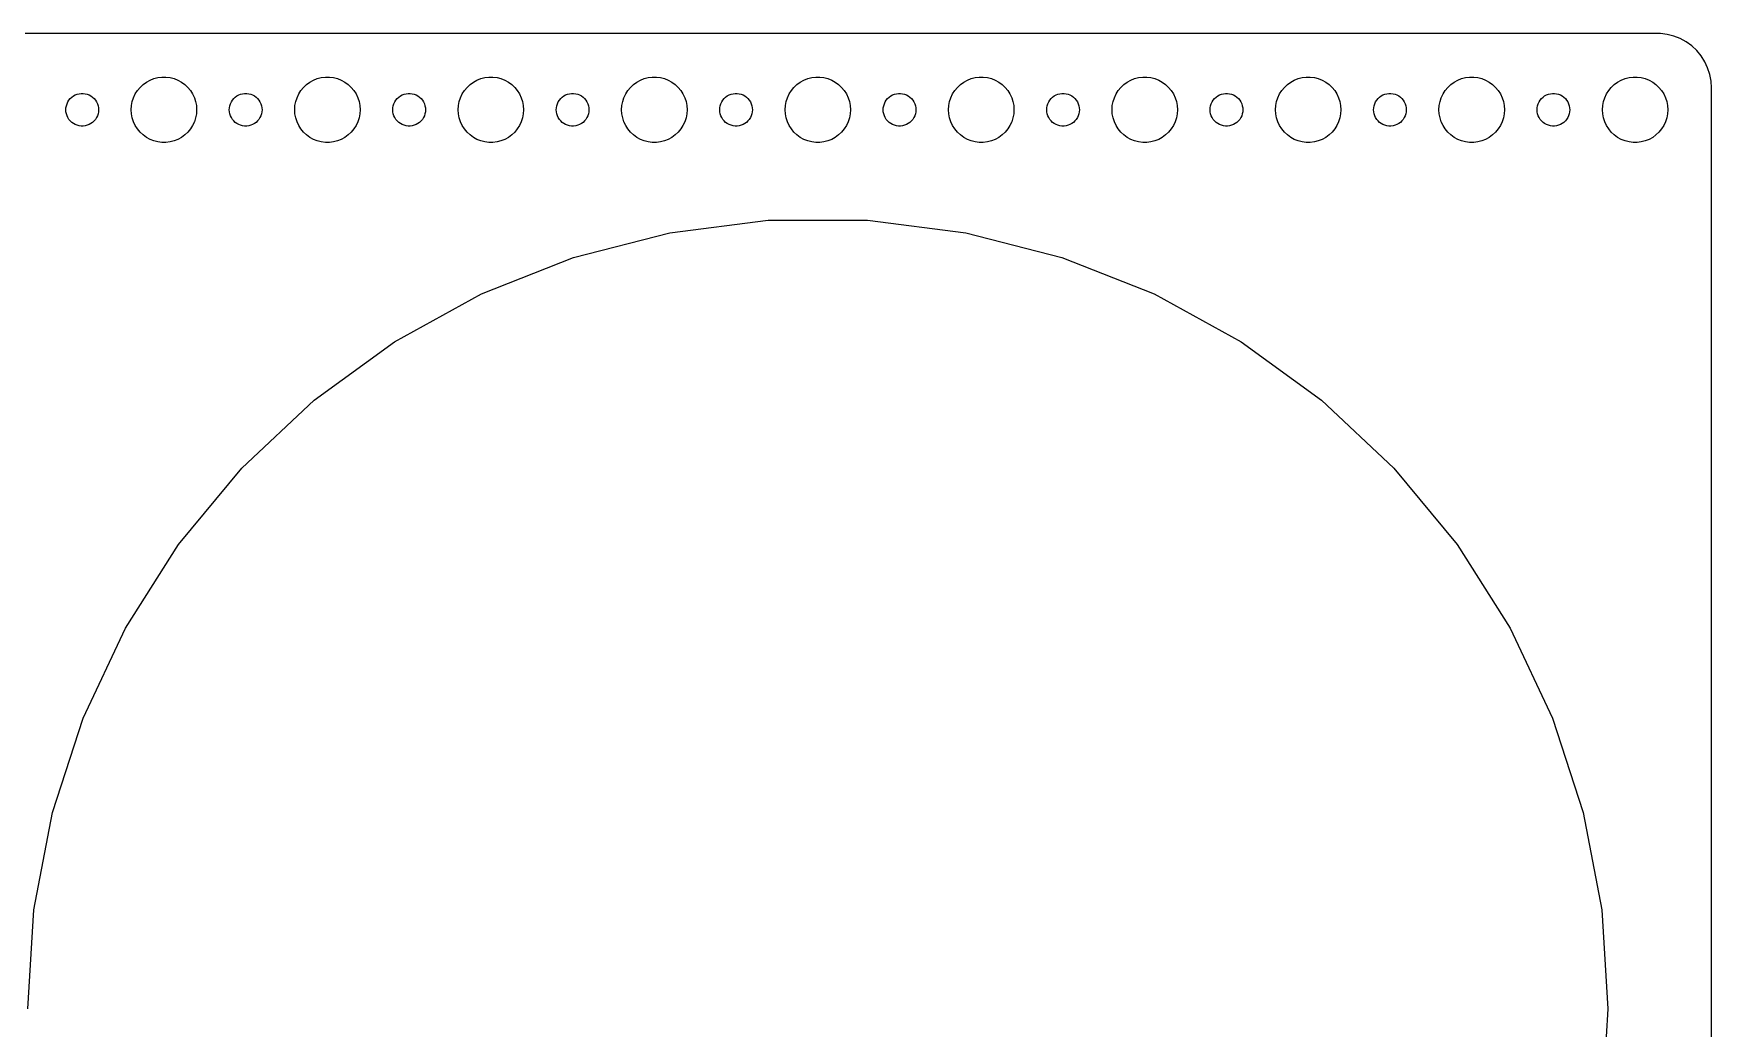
# Model space of a CAD drawing. Header units: metres. Extents: x -307 to 307, y -89 to 89.
# Drawn here: x 153 to 307, y -1.8 to 89.5 of the extents above; entities that cross this region are included whole.
import ezdxf

# ---------------------------------------------------------------- set-up
doc = ezdxf.new("R2010")
doc.units = ezdxf.units.M

msp = doc.modelspace()

# ---------------------------------------------------------------- linework, layer by layer
for p, q in [((302.314, 89.4901), (-302.314, 89.4901)), ((302.937, 89.4114), (302.314, 89.4901)), ((303.545, 89.2553), (302.937, 89.4114)), ((304.129, 89.0241), (303.545, 89.2553)), ((304.679, 88.7216), (304.129, 89.0241)), ((305.187, 88.3526), (304.679, 88.7216)), ((305.645, 87.9227), (305.187, 88.3526)), ((306.045, 87.4389), (305.645, 87.9227)), ((306.382, 86.9088), (306.045, 87.4389)), ((306.649, 86.3406), (306.382, 86.9088)), ((306.843, 85.7434), (306.649, 86.3406)), ((162.813, 84.5536), (163.088, 84.8115)), ((163.088, 84.8115), (163.393, 85.033)), ((163.393, 85.033), (163.723, 85.2145)), ((163.723, 85.2145), (164.073, 85.3532)), ((164.073, 85.3532), (164.438, 85.4469)), ((164.438, 85.4469), (164.812, 85.4941)), ((164.812, 85.4941), (165.188, 85.4941)), ((165.188, 85.4941), (165.562, 85.4469)), ((165.562, 85.4469), (165.927, 85.3532)), ((165.927, 85.3532), (166.277, 85.2145)), ((166.277, 85.2145), (166.607, 85.033)), ((166.607, 85.033), (166.912, 84.8115)), ((166.912, 84.8115), (167.187, 84.5536)), ((177.813, 84.5536), (178.088, 84.8115)), ((178.088, 84.8115), (178.393, 85.033)), ((178.393, 85.033), (178.723, 85.2145)), ((178.723, 85.2145), (179.073, 85.3532)), ((179.073, 85.3532), (179.438, 85.4469)), ((179.438, 85.4469), (179.812, 85.4941)), ((179.812, 85.4941), (180.188, 85.4941)), ((180.188, 85.4941), (180.562, 85.4469)), ((180.562, 85.4469), (180.927, 85.3532)), ((180.927, 85.3532), (181.277, 85.2145)), ((181.277, 85.2145), (181.607, 85.033)), ((181.607, 85.033), (181.912, 84.8115)), ((181.912, 84.8115), (182.187, 84.5536)), ((192.813, 84.5536), (193.088, 84.8115)), ((193.088, 84.8115), (193.393, 85.033)), ((193.393, 85.033), (193.723, 85.2145)), ((193.723, 85.2145), (194.073, 85.3532)), ((194.073, 85.3532), (194.438, 85.4469)), ((194.438, 85.4469), (194.812, 85.4941)), ((194.812, 85.4941), (195.188, 85.4941)), ((195.188, 85.4941), (195.562, 85.4469)), ((195.562, 85.4469), (195.927, 85.3532)), ((195.927, 85.3532), (196.277, 85.2145)), ((196.277, 85.2145), (196.607, 85.033)), ((196.607, 85.033), (196.912, 84.8115)), ((196.912, 84.8115), (197.187, 84.5536)), ((207.813, 84.5536), (208.088, 84.8115)), ((208.088, 84.8115), (208.393, 85.033)), ((208.393, 85.033), (208.723, 85.2145)), ((208.723, 85.2145), (209.073, 85.3532)), ((209.073, 85.3532), (209.438, 85.4469)), ((209.438, 85.4469), (209.812, 85.4941)), ((209.812, 85.4941), (210.188, 85.4941)), ((210.188, 85.4941), (210.562, 85.4469)), ((210.562, 85.4469), (210.927, 85.3532)), ((210.927, 85.3532), (211.277, 85.2145)), ((211.277, 85.2145), (211.607, 85.033)), ((211.607, 85.033), (211.912, 84.8115)), ((211.912, 84.8115), (212.187, 84.5536)), ((222.813, 84.5536), (223.088, 84.8115)), ((223.088, 84.8115), (223.393, 85.033)), ((223.393, 85.033), (223.723, 85.2145)), ((223.723, 85.2145), (224.073, 85.3532)), ((224.073, 85.3532), (224.438, 85.4469)), ((224.438, 85.4469), (224.812, 85.4941)), ((224.812, 85.4941), (225.188, 85.4941)), ((225.188, 85.4941), (225.562, 85.4469)), ((225.562, 85.4469), (225.927, 85.3532)), ((225.927, 85.3532), (226.277, 85.2145)), ((226.277, 85.2145), (226.607, 85.033)), ((226.607, 85.033), (226.912, 84.8115)), ((226.912, 84.8115), (227.187, 84.5536)), ((237.813, 84.5536), (238.088, 84.8115)), ((238.088, 84.8115), (238.393, 85.033)), ((238.393, 85.033), (238.723, 85.2145)), ((238.723, 85.2145), (239.073, 85.3532)), ((239.073, 85.3532), (239.438, 85.4469)), ((239.438, 85.4469), (239.812, 85.4941)), ((239.812, 85.4941), (240.188, 85.4941)), ((240.188, 85.4941), (240.562, 85.4469)), ((240.562, 85.4469), (240.927, 85.3532)), ((240.927, 85.3532), (241.277, 85.2145)), ((241.277, 85.2145), (241.607, 85.033)), ((241.607, 85.033), (241.912, 84.8115)), ((241.912, 84.8115), (242.187, 84.5536)), ((252.813, 84.5536), (253.088, 84.8115)), ((253.088, 84.8115), (253.393, 85.033)), ((253.393, 85.033), (253.723, 85.2145)), ((253.723, 85.2145), (254.073, 85.3532)), ((254.073, 85.3532), (254.438, 85.4469)), ((254.438, 85.4469), (254.812, 85.4941)), ((254.812, 85.4941), (255.188, 85.4941)), ((255.188, 85.4941), (255.562, 85.4469)), ((255.562, 85.4469), (255.927, 85.3532)), ((255.927, 85.3532), (256.277, 85.2145)), ((256.277, 85.2145), (256.607, 85.033)), ((256.607, 85.033), (256.912, 84.8115)), ((256.912, 84.8115), (257.187, 84.5536)), ((267.813, 84.5536), (268.088, 84.8115)), ((268.088, 84.8115), (268.393, 85.033)), ((268.393, 85.033), (268.723, 85.2145)), ((268.723, 85.2145), (269.073, 85.3532)), ((269.073, 85.3532), (269.438, 85.4469)), ((269.438, 85.4469), (269.812, 85.4941)), ((269.812, 85.4941), (270.188, 85.4941)), ((270.188, 85.4941), (270.562, 85.4469)), ((270.562, 85.4469), (270.927, 85.3532)), ((270.927, 85.3532), (271.277, 85.2145)), ((271.277, 85.2145), (271.607, 85.033)), ((271.607, 85.033), (271.912, 84.8115)), ((271.912, 84.8115), (272.187, 84.5536)), ((282.813, 84.5536), (283.088, 84.8115)), ((283.088, 84.8115), (283.393, 85.033)), ((283.393, 85.033), (283.723, 85.2145)), ((283.723, 85.2145), (284.073, 85.3532)), ((284.073, 85.3532), (284.438, 85.4469)), ((284.438, 85.4469), (284.812, 85.4941)), ((284.812, 85.4941), (285.188, 85.4941)), ((285.188, 85.4941), (285.562, 85.4469)), ((285.562, 85.4469), (285.927, 85.3532)), ((285.927, 85.3532), (286.277, 85.2145)), ((286.277, 85.2145), (286.607, 85.033)), ((286.607, 85.033), (286.912, 84.8115)), ((286.912, 84.8115), (287.187, 84.5536)), ((297.813, 84.5536), (298.088, 84.8115)), ((298.088, 84.8115), (298.393, 85.033)), ((298.393, 85.033), (298.723, 85.2145)), ((298.723, 85.2145), (299.073, 85.3532)), ((299.073, 85.3532), (299.438, 85.4469)), ((299.438, 85.4469), (299.812, 85.4941)), ((299.812, 85.4941), (300.188, 85.4941)), ((300.188, 85.4941), (300.562, 85.4469)), ((300.562, 85.4469), (300.927, 85.3532)), ((300.927, 85.3532), (301.277, 85.2145)), ((301.277, 85.2145), (301.607, 85.033)), ((301.607, 85.033), (301.912, 84.8115)), ((301.912, 84.8115), (302.187, 84.5536)), ((306.961, 85.1267), (306.843, 85.7434)), ((307, 84.5), (306.961, 85.1267)), ((156.105, 83.0522), (156.186, 83.2226)), ((156.186, 83.2226), (156.286, 83.3817)), ((156.286, 83.3817), (156.407, 83.5268)), ((156.407, 83.5268), (156.544, 83.6558)), ((156.544, 83.6558), (156.696, 83.7665)), ((156.696, 83.7665), (156.861, 83.8572)), ((156.861, 83.8572), (157.036, 83.9266)), ((157.036, 83.9266), (157.219, 83.9734)), ((157.219, 83.9734), (157.406, 83.997)), ((157.406, 83.997), (157.594, 83.997)), ((157.594, 83.997), (157.781, 83.9734)), ((157.781, 83.9734), (157.964, 83.9266)), ((157.964, 83.9266), (158.139, 83.8572)), ((158.139, 83.8572), (158.304, 83.7665)), ((158.304, 83.7665), (158.456, 83.6558)), ((158.456, 83.6558), (158.593, 83.5268)), ((158.593, 83.5268), (158.714, 83.3817)), ((158.714, 83.3817), (158.814, 83.2226)), ((158.814, 83.2226), (158.895, 83.0522)), ((162.024, 82.876), (162.094, 83.2461)), ((162.094, 83.2461), (162.211, 83.6044)), ((162.211, 83.6044), (162.371, 83.9453)), ((162.371, 83.9453), (162.573, 84.2634)), ((162.573, 84.2634), (162.813, 84.5536)), ((167.187, 84.5536), (167.427, 84.2634)), ((167.427, 84.2634), (167.629, 83.9453)), ((167.629, 83.9453), (167.789, 83.6044)), ((167.789, 83.6044), (167.906, 83.2461)), ((167.906, 83.2461), (167.976, 82.876)), ((171.105, 83.0522), (171.186, 83.2226)), ((171.186, 83.2226), (171.286, 83.3817)), ((171.286, 83.3817), (171.407, 83.5268)), ((171.407, 83.5268), (171.544, 83.6558)), ((171.544, 83.6558), (171.696, 83.7665)), ((171.696, 83.7665), (171.861, 83.8572)), ((171.861, 83.8572), (172.036, 83.9266)), ((172.036, 83.9266), (172.219, 83.9734)), ((172.219, 83.9734), (172.406, 83.997)), ((172.406, 83.997), (172.594, 83.997)), ((172.594, 83.997), (172.781, 83.9734)), ((172.781, 83.9734), (172.964, 83.9266)), ((172.964, 83.9266), (173.139, 83.8572)), ((173.139, 83.8572), (173.304, 83.7665)), ((173.304, 83.7665), (173.456, 83.6558)), ((173.456, 83.6558), (173.593, 83.5268)), ((173.593, 83.5268), (173.714, 83.3817)), ((173.714, 83.3817), (173.814, 83.2226)), ((173.814, 83.2226), (173.895, 83.0522)), ((177.024, 82.876), (177.094, 83.2461)), ((177.094, 83.2461), (177.211, 83.6044)), ((177.211, 83.6044), (177.371, 83.9453)), ((177.371, 83.9453), (177.573, 84.2634)), ((177.573, 84.2634), (177.813, 84.5536)), ((182.187, 84.5536), (182.427, 84.2634)), ((182.427, 84.2634), (182.629, 83.9453)), ((182.629, 83.9453), (182.789, 83.6044)), ((182.789, 83.6044), (182.906, 83.2461)), ((182.906, 83.2461), (182.976, 82.876)), ((186.105, 83.0522), (186.186, 83.2226)), ((186.186, 83.2226), (186.286, 83.3817)), ((186.286, 83.3817), (186.407, 83.5268)), ((186.407, 83.5268), (186.544, 83.6558)), ((186.544, 83.6558), (186.696, 83.7665)), ((186.696, 83.7665), (186.861, 83.8572)), ((186.861, 83.8572), (187.036, 83.9266)), ((187.036, 83.9266), (187.219, 83.9734)), ((187.219, 83.9734), (187.406, 83.997)), ((187.406, 83.997), (187.594, 83.997)), ((187.594, 83.997), (187.781, 83.9734)), ((187.781, 83.9734), (187.964, 83.9266)), ((187.964, 83.9266), (188.139, 83.8572)), ((188.139, 83.8572), (188.304, 83.7665)), ((188.304, 83.7665), (188.456, 83.6558)), ((188.456, 83.6558), (188.593, 83.5268)), ((188.593, 83.5268), (188.714, 83.3817)), ((188.714, 83.3817), (188.814, 83.2226)), ((188.814, 83.2226), (188.895, 83.0522)), ((192.024, 82.876), (192.094, 83.2461)), ((192.094, 83.2461), (192.211, 83.6044)), ((192.211, 83.6044), (192.371, 83.9453)), ((192.371, 83.9453), (192.573, 84.2634)), ((192.573, 84.2634), (192.813, 84.5536)), ((197.187, 84.5536), (197.427, 84.2634)), ((197.427, 84.2634), (197.629, 83.9453)), ((197.629, 83.9453), (197.789, 83.6044)), ((197.789, 83.6044), (197.906, 83.2461)), ((197.906, 83.2461), (197.976, 82.876)), ((201.105, 83.0522), (201.186, 83.2226)), ((201.186, 83.2226), (201.286, 83.3817)), ((201.286, 83.3817), (201.407, 83.5268)), ((201.407, 83.5268), (201.544, 83.6558)), ((201.544, 83.6558), (201.696, 83.7665)), ((201.696, 83.7665), (201.861, 83.8572)), ((201.861, 83.8572), (202.036, 83.9266)), ((202.036, 83.9266), (202.219, 83.9734)), ((202.219, 83.9734), (202.406, 83.997)), ((202.406, 83.997), (202.594, 83.997)), ((202.594, 83.997), (202.781, 83.9734)), ((202.781, 83.9734), (202.964, 83.9266)), ((202.964, 83.9266), (203.139, 83.8572)), ((203.139, 83.8572), (203.304, 83.7665)), ((203.304, 83.7665), (203.456, 83.6558)), ((203.456, 83.6558), (203.593, 83.5268)), ((203.593, 83.5268), (203.714, 83.3817)), ((203.714, 83.3817), (203.814, 83.2226)), ((203.814, 83.2226), (203.895, 83.0522)), ((207.024, 82.876), (207.094, 83.2461)), ((207.094, 83.2461), (207.211, 83.6044)), ((207.211, 83.6044), (207.371, 83.9453)), ((207.371, 83.9453), (207.573, 84.2634)), ((207.573, 84.2634), (207.813, 84.5536)), ((212.187, 84.5536), (212.427, 84.2634)), ((212.427, 84.2634), (212.629, 83.9453)), ((212.629, 83.9453), (212.789, 83.6044)), ((212.789, 83.6044), (212.906, 83.2461)), ((212.906, 83.2461), (212.976, 82.876)), ((216.105, 83.0522), (216.186, 83.2226)), ((216.186, 83.2226), (216.286, 83.3817)), ((216.286, 83.3817), (216.407, 83.5268)), ((216.407, 83.5268), (216.544, 83.6558)), ((216.544, 83.6558), (216.696, 83.7665)), ((216.696, 83.7665), (216.861, 83.8572)), ((216.861, 83.8572), (217.036, 83.9266)), ((217.036, 83.9266), (217.219, 83.9734)), ((217.219, 83.9734), (217.406, 83.997)), ((217.406, 83.997), (217.594, 83.997)), ((217.594, 83.997), (217.781, 83.9734)), ((217.781, 83.9734), (217.964, 83.9266)), ((217.964, 83.9266), (218.139, 83.8572)), ((218.139, 83.8572), (218.304, 83.7665)), ((218.304, 83.7665), (218.456, 83.6558)), ((218.456, 83.6558), (218.593, 83.5268)), ((218.593, 83.5268), (218.714, 83.3817)), ((218.714, 83.3817), (218.814, 83.2226)), ((218.814, 83.2226), (218.895, 83.0522)), ((222.024, 82.876), (222.094, 83.2461)), ((222.094, 83.2461), (222.211, 83.6044)), ((222.211, 83.6044), (222.371, 83.9453)), ((222.371, 83.9453), (222.573, 84.2634)), ((222.573, 84.2634), (222.813, 84.5536)), ((227.187, 84.5536), (227.427, 84.2634)), ((227.427, 84.2634), (227.629, 83.9453)), ((227.629, 83.9453), (227.789, 83.6044)), ((227.789, 83.6044), (227.906, 83.2461)), ((227.906, 83.2461), (227.976, 82.876)), ((231.105, 83.0522), (231.186, 83.2226)), ((231.186, 83.2226), (231.286, 83.3817)), ((231.286, 83.3817), (231.407, 83.5268)), ((231.407, 83.5268), (231.544, 83.6558)), ((231.544, 83.6558), (231.696, 83.7665)), ((231.696, 83.7665), (231.861, 83.8572)), ((231.861, 83.8572), (232.036, 83.9266)), ((232.036, 83.9266), (232.219, 83.9734)), ((232.219, 83.9734), (232.406, 83.997)), ((232.406, 83.997), (232.594, 83.997)), ((232.594, 83.997), (232.781, 83.9734)), ((232.781, 83.9734), (232.964, 83.9266)), ((232.964, 83.9266), (233.139, 83.8572)), ((233.139, 83.8572), (233.304, 83.7665)), ((233.304, 83.7665), (233.456, 83.6558)), ((233.456, 83.6558), (233.593, 83.5268)), ((233.593, 83.5268), (233.714, 83.3817)), ((233.714, 83.3817), (233.814, 83.2226)), ((233.814, 83.2226), (233.895, 83.0522)), ((237.024, 82.876), (237.094, 83.2461)), ((237.094, 83.2461), (237.211, 83.6044)), ((237.211, 83.6044), (237.371, 83.9453)), ((237.371, 83.9453), (237.573, 84.2634)), ((237.573, 84.2634), (237.813, 84.5536)), ((242.187, 84.5536), (242.427, 84.2634)), ((242.427, 84.2634), (242.629, 83.9453)), ((242.629, 83.9453), (242.789, 83.6044)), ((242.789, 83.6044), (242.906, 83.2461)), ((242.906, 83.2461), (242.976, 82.876)), ((246.105, 83.0522), (246.186, 83.2226)), ((246.186, 83.2226), (246.286, 83.3817)), ((246.286, 83.3817), (246.407, 83.5268)), ((246.407, 83.5268), (246.544, 83.6558)), ((246.544, 83.6558), (246.696, 83.7665)), ((246.696, 83.7665), (246.861, 83.8572)), ((246.861, 83.8572), (247.036, 83.9266)), ((247.036, 83.9266), (247.219, 83.9734)), ((247.219, 83.9734), (247.406, 83.997)), ((247.406, 83.997), (247.594, 83.997)), ((247.594, 83.997), (247.781, 83.9734)), ((247.781, 83.9734), (247.964, 83.9266)), ((247.964, 83.9266), (248.139, 83.8572)), ((248.139, 83.8572), (248.304, 83.7665)), ((248.304, 83.7665), (248.456, 83.6558)), ((248.456, 83.6558), (248.593, 83.5268)), ((248.593, 83.5268), (248.714, 83.3817)), ((248.714, 83.3817), (248.814, 83.2226)), ((248.814, 83.2226), (248.895, 83.0522)), ((252.024, 82.876), (252.094, 83.2461)), ((252.094, 83.2461), (252.211, 83.6044)), ((252.211, 83.6044), (252.371, 83.9453)), ((252.371, 83.9453), (252.573, 84.2634)), ((252.573, 84.2634), (252.813, 84.5536)), ((257.187, 84.5536), (257.427, 84.2634)), ((257.427, 84.2634), (257.629, 83.9453)), ((257.629, 83.9453), (257.789, 83.6044)), ((257.789, 83.6044), (257.906, 83.2461)), ((257.906, 83.2461), (257.976, 82.876)), ((261.105, 83.0522), (261.186, 83.2226)), ((261.186, 83.2226), (261.286, 83.3817)), ((261.286, 83.3817), (261.407, 83.5268)), ((261.407, 83.5268), (261.544, 83.6558)), ((261.544, 83.6558), (261.696, 83.7665)), ((261.696, 83.7665), (261.861, 83.8572)), ((261.861, 83.8572), (262.036, 83.9266)), ((262.036, 83.9266), (262.219, 83.9734)), ((262.219, 83.9734), (262.406, 83.997)), ((262.406, 83.997), (262.594, 83.997)), ((262.594, 83.997), (262.781, 83.9734)), ((262.781, 83.9734), (262.964, 83.9266)), ((262.964, 83.9266), (263.139, 83.8572)), ((263.139, 83.8572), (263.304, 83.7665)), ((263.304, 83.7665), (263.456, 83.6558)), ((263.456, 83.6558), (263.593, 83.5268)), ((263.593, 83.5268), (263.714, 83.3817)), ((263.714, 83.3817), (263.814, 83.2226)), ((263.814, 83.2226), (263.895, 83.0522)), ((267.024, 82.876), (267.094, 83.2461)), ((267.094, 83.2461), (267.211, 83.6044)), ((267.211, 83.6044), (267.371, 83.9453)), ((267.371, 83.9453), (267.573, 84.2634)), ((267.573, 84.2634), (267.813, 84.5536)), ((272.187, 84.5536), (272.427, 84.2634)), ((272.427, 84.2634), (272.629, 83.9453)), ((272.629, 83.9453), (272.789, 83.6044)), ((272.789, 83.6044), (272.906, 83.2461)), ((272.906, 83.2461), (272.976, 82.876)), ((276.105, 83.0522), (276.186, 83.2226)), ((276.186, 83.2226), (276.286, 83.3817)), ((276.286, 83.3817), (276.407, 83.5268)), ((276.407, 83.5268), (276.544, 83.6558)), ((276.544, 83.6558), (276.696, 83.7665)), ((276.696, 83.7665), (276.861, 83.8572)), ((276.861, 83.8572), (277.036, 83.9266)), ((277.036, 83.9266), (277.219, 83.9734)), ((277.219, 83.9734), (277.406, 83.997)), ((277.406, 83.997), (277.594, 83.997)), ((277.594, 83.997), (277.781, 83.9734)), ((277.781, 83.9734), (277.964, 83.9266)), ((277.964, 83.9266), (278.139, 83.8572)), ((278.139, 83.8572), (278.304, 83.7665)), ((278.304, 83.7665), (278.456, 83.6558)), ((278.456, 83.6558), (278.593, 83.5268)), ((278.593, 83.5268), (278.714, 83.3817)), ((278.714, 83.3817), (278.814, 83.2226)), ((278.814, 83.2226), (278.895, 83.0522)), ((282.024, 82.876), (282.094, 83.2461)), ((282.094, 83.2461), (282.211, 83.6044)), ((282.211, 83.6044), (282.371, 83.9453)), ((282.371, 83.9453), (282.573, 84.2634)), ((282.573, 84.2634), (282.813, 84.5536)), ((287.187, 84.5536), (287.427, 84.2634)), ((287.427, 84.2634), (287.629, 83.9453)), ((287.629, 83.9453), (287.789, 83.6044)), ((287.789, 83.6044), (287.906, 83.2461)), ((287.906, 83.2461), (287.976, 82.876)), ((291.105, 83.0522), (291.186, 83.2226)), ((291.186, 83.2226), (291.286, 83.3817)), ((291.286, 83.3817), (291.407, 83.5268)), ((291.407, 83.5268), (291.544, 83.6558)), ((291.544, 83.6558), (291.696, 83.7665)), ((291.696, 83.7665), (291.861, 83.8572)), ((291.861, 83.8572), (292.036, 83.9266)), ((292.036, 83.9266), (292.219, 83.9734)), ((292.219, 83.9734), (292.406, 83.997)), ((292.406, 83.997), (292.594, 83.997)), ((292.594, 83.997), (292.781, 83.9734)), ((292.781, 83.9734), (292.964, 83.9266)), ((292.964, 83.9266), (293.139, 83.8572)), ((293.139, 83.8572), (293.304, 83.7665)), ((293.304, 83.7665), (293.456, 83.6558)), ((293.456, 83.6558), (293.593, 83.5268)), ((293.593, 83.5268), (293.714, 83.3817)), ((293.714, 83.3817), (293.814, 83.2226)), ((293.814, 83.2226), (293.895, 83.0522)), ((297.024, 82.876), (297.094, 83.2461)), ((297.094, 83.2461), (297.211, 83.6044)), ((297.211, 83.6044), (297.371, 83.9453)), ((297.371, 83.9453), (297.573, 84.2634)), ((297.573, 84.2634), (297.813, 84.5536)), ((302.187, 84.5536), (302.427, 84.2634)), ((302.427, 84.2634), (302.629, 83.9453)), ((302.629, 83.9453), (302.789, 83.6044)), ((302.789, 83.6044), (302.906, 83.2461)), ((302.906, 83.2461), (302.976, 82.876)), ((307, -84.5), (307, 84.5)), ((156, 82.5), (156.012, 82.688)), ((156.012, 82.312), (156, 82.5)), ((156.012, 82.688), (156.047, 82.873)), ((156.047, 82.127), (156.012, 82.312)), ((156.047, 82.873), (156.105, 83.0522)), ((156.105, 81.9478), (156.047, 82.127)), ((156.186, 81.7774), (156.105, 81.9478)), ((156.286, 81.6183), (156.186, 81.7774)), ((156.407, 81.4732), (156.286, 81.6183)), ((158.714, 81.6183), (158.593, 81.4732)), ((158.814, 81.7774), (158.714, 81.6183)), ((158.895, 81.9478), (158.814, 81.7774)), ((158.895, 83.0522), (158.953, 82.873)), ((158.953, 82.127), (158.895, 81.9478)), ((158.953, 82.873), (158.988, 82.688)), ((158.988, 82.312), (158.953, 82.127)), ((158.988, 82.688), (159, 82.5)), ((159, 82.5), (158.988, 82.312)), ((162, 82.5), (162.024, 82.876)), ((162.024, 82.124), (162, 82.5)), ((162.094, 81.7539), (162.024, 82.124)), ((162.211, 81.3956), (162.094, 81.7539)), ((167.906, 81.7539), (167.789, 81.3956)), ((167.976, 82.124), (167.906, 81.7539)), ((167.976, 82.876), (168, 82.5)), ((168, 82.5), (167.976, 82.124)), ((171, 82.5), (171.012, 82.688)), ((171.012, 82.312), (171, 82.5)), ((171.012, 82.688), (171.047, 82.873)), ((171.047, 82.127), (171.012, 82.312)), ((171.047, 82.873), (171.105, 83.0522)), ((171.105, 81.9478), (171.047, 82.127)), ((171.186, 81.7774), (171.105, 81.9478)), ((171.286, 81.6183), (171.186, 81.7774)), ((171.407, 81.4732), (171.286, 81.6183)), ((173.714, 81.6183), (173.593, 81.4732)), ((173.814, 81.7774), (173.714, 81.6183)), ((173.895, 81.9478), (173.814, 81.7774)), ((173.895, 83.0522), (173.953, 82.873)), ((173.953, 82.127), (173.895, 81.9478)), ((173.953, 82.873), (173.988, 82.688)), ((173.988, 82.312), (173.953, 82.127)), ((173.988, 82.688), (174, 82.5)), ((174, 82.5), (173.988, 82.312)), ((177, 82.5), (177.024, 82.876)), ((177.024, 82.124), (177, 82.5)), ((177.094, 81.7539), (177.024, 82.124)), ((177.211, 81.3956), (177.094, 81.7539)), ((182.906, 81.7539), (182.789, 81.3956)), ((182.976, 82.124), (182.906, 81.7539)), ((182.976, 82.876), (183, 82.5)), ((183, 82.5), (182.976, 82.124)), ((186, 82.5), (186.012, 82.688)), ((186.012, 82.312), (186, 82.5)), ((186.012, 82.688), (186.047, 82.873)), ((186.047, 82.127), (186.012, 82.312)), ((186.047, 82.873), (186.105, 83.0522)), ((186.105, 81.9478), (186.047, 82.127)), ((186.186, 81.7774), (186.105, 81.9478)), ((186.286, 81.6183), (186.186, 81.7774)), ((186.407, 81.4732), (186.286, 81.6183)), ((188.714, 81.6183), (188.593, 81.4732)), ((188.814, 81.7774), (188.714, 81.6183)), ((188.895, 81.9478), (188.814, 81.7774)), ((188.895, 83.0522), (188.953, 82.873)), ((188.953, 82.127), (188.895, 81.9478)), ((188.953, 82.873), (188.988, 82.688)), ((188.988, 82.312), (188.953, 82.127)), ((188.988, 82.688), (189, 82.5)), ((189, 82.5), (188.988, 82.312)), ((192, 82.5), (192.024, 82.876)), ((192.024, 82.124), (192, 82.5)), ((192.094, 81.7539), (192.024, 82.124)), ((192.211, 81.3956), (192.094, 81.7539)), ((197.906, 81.7539), (197.789, 81.3956)), ((197.976, 82.124), (197.906, 81.7539)), ((197.976, 82.876), (198, 82.5)), ((198, 82.5), (197.976, 82.124)), ((201, 82.5), (201.012, 82.688)), ((201.012, 82.312), (201, 82.5)), ((201.012, 82.688), (201.047, 82.873)), ((201.047, 82.127), (201.012, 82.312)), ((201.047, 82.873), (201.105, 83.0522)), ((201.105, 81.9478), (201.047, 82.127)), ((201.186, 81.7774), (201.105, 81.9478)), ((201.286, 81.6183), (201.186, 81.7774)), ((201.407, 81.4732), (201.286, 81.6183)), ((203.714, 81.6183), (203.593, 81.4732)), ((203.814, 81.7774), (203.714, 81.6183)), ((203.895, 81.9478), (203.814, 81.7774)), ((203.895, 83.0522), (203.953, 82.873)), ((203.953, 82.127), (203.895, 81.9478)), ((203.953, 82.873), (203.988, 82.688)), ((203.988, 82.312), (203.953, 82.127)), ((203.988, 82.688), (204, 82.5)), ((204, 82.5), (203.988, 82.312)), ((207, 82.5), (207.024, 82.876)), ((207.024, 82.124), (207, 82.5)), ((207.094, 81.7539), (207.024, 82.124)), ((207.211, 81.3956), (207.094, 81.7539)), ((212.906, 81.7539), (212.789, 81.3956)), ((212.976, 82.124), (212.906, 81.7539)), ((212.976, 82.876), (213, 82.5)), ((213, 82.5), (212.976, 82.124)), ((216, 82.5), (216.012, 82.688)), ((216.012, 82.312), (216, 82.5)), ((216.012, 82.688), (216.047, 82.873)), ((216.047, 82.127), (216.012, 82.312)), ((216.047, 82.873), (216.105, 83.0522)), ((216.105, 81.9478), (216.047, 82.127)), ((216.186, 81.7774), (216.105, 81.9478)), ((216.286, 81.6183), (216.186, 81.7774)), ((216.407, 81.4732), (216.286, 81.6183)), ((218.714, 81.6183), (218.593, 81.4732)), ((218.814, 81.7774), (218.714, 81.6183)), ((218.895, 81.9478), (218.814, 81.7774)), ((218.895, 83.0522), (218.953, 82.873)), ((218.953, 82.127), (218.895, 81.9478)), ((218.953, 82.873), (218.988, 82.688)), ((218.988, 82.312), (218.953, 82.127)), ((218.988, 82.688), (219, 82.5)), ((219, 82.5), (218.988, 82.312)), ((222, 82.5), (222.024, 82.876)), ((222.024, 82.124), (222, 82.5)), ((222.094, 81.7539), (222.024, 82.124)), ((222.211, 81.3956), (222.094, 81.7539)), ((227.906, 81.7539), (227.789, 81.3956)), ((227.976, 82.124), (227.906, 81.7539)), ((227.976, 82.876), (228, 82.5)), ((228, 82.5), (227.976, 82.124)), ((231, 82.5), (231.012, 82.688)), ((231.012, 82.312), (231, 82.5)), ((231.012, 82.688), (231.047, 82.873)), ((231.047, 82.127), (231.012, 82.312)), ((231.047, 82.873), (231.105, 83.0522)), ((231.105, 81.9478), (231.047, 82.127)), ((231.186, 81.7774), (231.105, 81.9478)), ((231.286, 81.6183), (231.186, 81.7774)), ((231.407, 81.4732), (231.286, 81.6183)), ((233.714, 81.6183), (233.593, 81.4732)), ((233.814, 81.7774), (233.714, 81.6183)), ((233.895, 81.9478), (233.814, 81.7774)), ((233.895, 83.0522), (233.953, 82.873)), ((233.953, 82.127), (233.895, 81.9478)), ((233.953, 82.873), (233.988, 82.688)), ((233.988, 82.312), (233.953, 82.127)), ((233.988, 82.688), (234, 82.5)), ((234, 82.5), (233.988, 82.312)), ((237, 82.5), (237.024, 82.876)), ((237.024, 82.124), (237, 82.5)), ((237.094, 81.7539), (237.024, 82.124)), ((237.211, 81.3956), (237.094, 81.7539)), ((242.906, 81.7539), (242.789, 81.3956)), ((242.976, 82.124), (242.906, 81.7539)), ((242.976, 82.876), (243, 82.5)), ((243, 82.5), (242.976, 82.124)), ((246, 82.5), (246.012, 82.688)), ((246.012, 82.312), (246, 82.5)), ((246.012, 82.688), (246.047, 82.873)), ((246.047, 82.127), (246.012, 82.312)), ((246.047, 82.873), (246.105, 83.0522)), ((246.105, 81.9478), (246.047, 82.127)), ((246.186, 81.7774), (246.105, 81.9478)), ((246.286, 81.6183), (246.186, 81.7774)), ((246.407, 81.4732), (246.286, 81.6183)), ((248.714, 81.6183), (248.593, 81.4732)), ((248.814, 81.7774), (248.714, 81.6183)), ((248.895, 81.9478), (248.814, 81.7774)), ((248.895, 83.0522), (248.953, 82.873)), ((248.953, 82.127), (248.895, 81.9478)), ((248.953, 82.873), (248.988, 82.688)), ((248.988, 82.312), (248.953, 82.127)), ((248.988, 82.688), (249, 82.5)), ((249, 82.5), (248.988, 82.312)), ((252, 82.5), (252.024, 82.876)), ((252.024, 82.124), (252, 82.5)), ((252.094, 81.7539), (252.024, 82.124)), ((252.211, 81.3956), (252.094, 81.7539)), ((257.906, 81.7539), (257.789, 81.3956)), ((257.976, 82.124), (257.906, 81.7539)), ((257.976, 82.876), (258, 82.5)), ((258, 82.5), (257.976, 82.124)), ((261, 82.5), (261.012, 82.688)), ((261.012, 82.312), (261, 82.5)), ((261.012, 82.688), (261.047, 82.873)), ((261.047, 82.127), (261.012, 82.312)), ((261.047, 82.873), (261.105, 83.0522)), ((261.105, 81.9478), (261.047, 82.127)), ((261.186, 81.7774), (261.105, 81.9478)), ((261.286, 81.6183), (261.186, 81.7774)), ((261.407, 81.4732), (261.286, 81.6183)), ((263.714, 81.6183), (263.593, 81.4732)), ((263.814, 81.7774), (263.714, 81.6183)), ((263.895, 81.9478), (263.814, 81.7774)), ((263.895, 83.0522), (263.953, 82.873)), ((263.953, 82.127), (263.895, 81.9478)), ((263.953, 82.873), (263.988, 82.688)), ((263.988, 82.312), (263.953, 82.127)), ((263.988, 82.688), (264, 82.5)), ((264, 82.5), (263.988, 82.312)), ((267, 82.5), (267.024, 82.876)), ((267.024, 82.124), (267, 82.5)), ((267.094, 81.7539), (267.024, 82.124)), ((267.211, 81.3956), (267.094, 81.7539)), ((272.906, 81.7539), (272.789, 81.3956)), ((272.976, 82.124), (272.906, 81.7539)), ((272.976, 82.876), (273, 82.5)), ((273, 82.5), (272.976, 82.124)), ((276, 82.5), (276.012, 82.688)), ((276.012, 82.312), (276, 82.5)), ((276.012, 82.688), (276.047, 82.873)), ((276.047, 82.127), (276.012, 82.312)), ((276.047, 82.873), (276.105, 83.0522)), ((276.105, 81.9478), (276.047, 82.127)), ((276.186, 81.7774), (276.105, 81.9478)), ((276.286, 81.6183), (276.186, 81.7774)), ((276.407, 81.4732), (276.286, 81.6183)), ((278.714, 81.6183), (278.593, 81.4732)), ((278.814, 81.7774), (278.714, 81.6183)), ((278.895, 81.9478), (278.814, 81.7774)), ((278.895, 83.0522), (278.953, 82.873)), ((278.953, 82.127), (278.895, 81.9478)), ((278.953, 82.873), (278.988, 82.688)), ((278.988, 82.312), (278.953, 82.127)), ((278.988, 82.688), (279, 82.5)), ((279, 82.5), (278.988, 82.312)), ((282, 82.5), (282.024, 82.876)), ((282.024, 82.124), (282, 82.5)), ((282.094, 81.7539), (282.024, 82.124)), ((282.211, 81.3956), (282.094, 81.7539)), ((287.906, 81.7539), (287.789, 81.3956)), ((287.976, 82.124), (287.906, 81.7539)), ((287.976, 82.876), (288, 82.5)), ((288, 82.5), (287.976, 82.124)), ((291, 82.5), (291.012, 82.688)), ((291.012, 82.312), (291, 82.5)), ((291.012, 82.688), (291.047, 82.873)), ((291.047, 82.127), (291.012, 82.312)), ((291.047, 82.873), (291.105, 83.0522)), ((291.105, 81.9478), (291.047, 82.127)), ((291.186, 81.7774), (291.105, 81.9478)), ((291.286, 81.6183), (291.186, 81.7774)), ((291.407, 81.4732), (291.286, 81.6183)), ((293.714, 81.6183), (293.593, 81.4732)), ((293.814, 81.7774), (293.714, 81.6183)), ((293.895, 81.9478), (293.814, 81.7774)), ((293.895, 83.0522), (293.953, 82.873)), ((293.953, 82.127), (293.895, 81.9478)), ((293.953, 82.873), (293.988, 82.688)), ((293.988, 82.312), (293.953, 82.127)), ((293.988, 82.688), (294, 82.5)), ((294, 82.5), (293.988, 82.312)), ((297, 82.5), (297.024, 82.876)), ((297.024, 82.124), (297, 82.5)), ((297.094, 81.7539), (297.024, 82.124)), ((297.211, 81.3956), (297.094, 81.7539)), ((302.906, 81.7539), (302.789, 81.3956)), ((302.976, 82.124), (302.906, 81.7539)), ((302.976, 82.876), (303, 82.5)), ((303, 82.5), (302.976, 82.124)), ((156.544, 81.3442), (156.407, 81.4732)), ((156.696, 81.2335), (156.544, 81.3442)), ((156.861, 81.1428), (156.696, 81.2335)), ((157.036, 81.0734), (156.861, 81.1428)), ((157.219, 81.0266), (157.036, 81.0734)), ((157.406, 81.003), (157.219, 81.0266)), ((157.594, 81.003), (157.406, 81.003)), ((157.781, 81.0266), (157.594, 81.003)), ((157.964, 81.0734), (157.781, 81.0266)), ((158.139, 81.1428), (157.964, 81.0734)), ((158.304, 81.2335), (158.139, 81.1428)), ((158.456, 81.3442), (158.304, 81.2335)), ((158.593, 81.4732), (158.456, 81.3442)), ((162.371, 81.0547), (162.211, 81.3956)), ((162.573, 80.7366), (162.371, 81.0547)), ((162.813, 80.4464), (162.573, 80.7366)), ((163.088, 80.1885), (162.813, 80.4464)), ((163.393, 79.967), (163.088, 80.1885)), ((166.912, 80.1885), (166.607, 79.967)), ((167.187, 80.4464), (166.912, 80.1885)), ((167.427, 80.7366), (167.187, 80.4464)), ((167.629, 81.0547), (167.427, 80.7366)), ((167.789, 81.3956), (167.629, 81.0547)), ((171.544, 81.3442), (171.407, 81.4732)), ((171.696, 81.2335), (171.544, 81.3442)), ((171.861, 81.1428), (171.696, 81.2335)), ((172.036, 81.0734), (171.861, 81.1428)), ((172.219, 81.0266), (172.036, 81.0734)), ((172.406, 81.003), (172.219, 81.0266)), ((172.594, 81.003), (172.406, 81.003)), ((172.781, 81.0266), (172.594, 81.003)), ((172.964, 81.0734), (172.781, 81.0266)), ((173.139, 81.1428), (172.964, 81.0734)), ((173.304, 81.2335), (173.139, 81.1428)), ((173.456, 81.3442), (173.304, 81.2335)), ((173.593, 81.4732), (173.456, 81.3442)), ((177.371, 81.0547), (177.211, 81.3956)), ((177.573, 80.7366), (177.371, 81.0547)), ((177.813, 80.4464), (177.573, 80.7366)), ((178.088, 80.1885), (177.813, 80.4464)), ((178.393, 79.967), (178.088, 80.1885)), ((181.912, 80.1885), (181.607, 79.967)), ((182.187, 80.4464), (181.912, 80.1885)), ((182.427, 80.7366), (182.187, 80.4464)), ((182.629, 81.0547), (182.427, 80.7366)), ((182.789, 81.3956), (182.629, 81.0547)), ((186.544, 81.3442), (186.407, 81.4732)), ((186.696, 81.2335), (186.544, 81.3442)), ((186.861, 81.1428), (186.696, 81.2335)), ((187.036, 81.0734), (186.861, 81.1428)), ((187.219, 81.0266), (187.036, 81.0734)), ((187.406, 81.003), (187.219, 81.0266)), ((187.594, 81.003), (187.406, 81.003)), ((187.781, 81.0266), (187.594, 81.003)), ((187.964, 81.0734), (187.781, 81.0266)), ((188.139, 81.1428), (187.964, 81.0734)), ((188.304, 81.2335), (188.139, 81.1428)), ((188.456, 81.3442), (188.304, 81.2335)), ((188.593, 81.4732), (188.456, 81.3442)), ((192.371, 81.0547), (192.211, 81.3956)), ((192.573, 80.7366), (192.371, 81.0547)), ((192.813, 80.4464), (192.573, 80.7366)), ((193.088, 80.1885), (192.813, 80.4464)), ((193.393, 79.967), (193.088, 80.1885)), ((196.912, 80.1885), (196.607, 79.967)), ((197.187, 80.4464), (196.912, 80.1885)), ((197.427, 80.7366), (197.187, 80.4464)), ((197.629, 81.0547), (197.427, 80.7366)), ((197.789, 81.3956), (197.629, 81.0547)), ((201.544, 81.3442), (201.407, 81.4732)), ((201.696, 81.2335), (201.544, 81.3442)), ((201.861, 81.1428), (201.696, 81.2335)), ((202.036, 81.0734), (201.861, 81.1428)), ((202.219, 81.0266), (202.036, 81.0734)), ((202.406, 81.003), (202.219, 81.0266)), ((202.594, 81.003), (202.406, 81.003)), ((202.781, 81.0266), (202.594, 81.003)), ((202.964, 81.0734), (202.781, 81.0266)), ((203.139, 81.1428), (202.964, 81.0734)), ((203.304, 81.2335), (203.139, 81.1428)), ((203.456, 81.3442), (203.304, 81.2335)), ((203.593, 81.4732), (203.456, 81.3442)), ((207.371, 81.0547), (207.211, 81.3956)), ((207.573, 80.7366), (207.371, 81.0547)), ((207.813, 80.4464), (207.573, 80.7366)), ((208.088, 80.1885), (207.813, 80.4464)), ((208.393, 79.967), (208.088, 80.1885)), ((211.912, 80.1885), (211.607, 79.967)), ((212.187, 80.4464), (211.912, 80.1885)), ((212.427, 80.7366), (212.187, 80.4464)), ((212.629, 81.0547), (212.427, 80.7366)), ((212.789, 81.3956), (212.629, 81.0547)), ((216.544, 81.3442), (216.407, 81.4732)), ((216.696, 81.2335), (216.544, 81.3442)), ((216.861, 81.1428), (216.696, 81.2335)), ((217.036, 81.0734), (216.861, 81.1428)), ((217.219, 81.0266), (217.036, 81.0734)), ((217.406, 81.003), (217.219, 81.0266)), ((217.594, 81.003), (217.406, 81.003)), ((217.781, 81.0266), (217.594, 81.003)), ((217.964, 81.0734), (217.781, 81.0266)), ((218.139, 81.1428), (217.964, 81.0734)), ((218.304, 81.2335), (218.139, 81.1428)), ((218.456, 81.3442), (218.304, 81.2335)), ((218.593, 81.4732), (218.456, 81.3442)), ((222.371, 81.0547), (222.211, 81.3956)), ((222.573, 80.7366), (222.371, 81.0547)), ((222.813, 80.4464), (222.573, 80.7366)), ((223.088, 80.1885), (222.813, 80.4464)), ((223.393, 79.967), (223.088, 80.1885)), ((226.912, 80.1885), (226.607, 79.967)), ((227.187, 80.4464), (226.912, 80.1885)), ((227.427, 80.7366), (227.187, 80.4464)), ((227.629, 81.0547), (227.427, 80.7366)), ((227.789, 81.3956), (227.629, 81.0547)), ((231.544, 81.3442), (231.407, 81.4732)), ((231.696, 81.2335), (231.544, 81.3442)), ((231.861, 81.1428), (231.696, 81.2335)), ((232.036, 81.0734), (231.861, 81.1428)), ((232.219, 81.0266), (232.036, 81.0734)), ((232.406, 81.003), (232.219, 81.0266)), ((232.594, 81.003), (232.406, 81.003)), ((232.781, 81.0266), (232.594, 81.003)), ((232.964, 81.0734), (232.781, 81.0266)), ((233.139, 81.1428), (232.964, 81.0734)), ((233.304, 81.2335), (233.139, 81.1428)), ((233.456, 81.3442), (233.304, 81.2335)), ((233.593, 81.4732), (233.456, 81.3442)), ((237.371, 81.0547), (237.211, 81.3956)), ((237.573, 80.7366), (237.371, 81.0547)), ((237.813, 80.4464), (237.573, 80.7366)), ((238.088, 80.1885), (237.813, 80.4464)), ((238.393, 79.967), (238.088, 80.1885)), ((241.912, 80.1885), (241.607, 79.967)), ((242.187, 80.4464), (241.912, 80.1885)), ((242.427, 80.7366), (242.187, 80.4464)), ((242.629, 81.0547), (242.427, 80.7366)), ((242.789, 81.3956), (242.629, 81.0547)), ((246.544, 81.3442), (246.407, 81.4732)), ((246.696, 81.2335), (246.544, 81.3442)), ((246.861, 81.1428), (246.696, 81.2335)), ((247.036, 81.0734), (246.861, 81.1428)), ((247.219, 81.0266), (247.036, 81.0734)), ((247.406, 81.003), (247.219, 81.0266)), ((247.594, 81.003), (247.406, 81.003)), ((247.781, 81.0266), (247.594, 81.003)), ((247.964, 81.0734), (247.781, 81.0266)), ((248.139, 81.1428), (247.964, 81.0734)), ((248.304, 81.2335), (248.139, 81.1428)), ((248.456, 81.3442), (248.304, 81.2335)), ((248.593, 81.4732), (248.456, 81.3442)), ((252.371, 81.0547), (252.211, 81.3956)), ((252.573, 80.7366), (252.371, 81.0547)), ((252.813, 80.4464), (252.573, 80.7366)), ((253.088, 80.1885), (252.813, 80.4464)), ((253.393, 79.967), (253.088, 80.1885)), ((256.912, 80.1885), (256.607, 79.967)), ((257.187, 80.4464), (256.912, 80.1885)), ((257.427, 80.7366), (257.187, 80.4464)), ((257.629, 81.0547), (257.427, 80.7366)), ((257.789, 81.3956), (257.629, 81.0547)), ((261.544, 81.3442), (261.407, 81.4732)), ((261.696, 81.2335), (261.544, 81.3442)), ((261.861, 81.1428), (261.696, 81.2335)), ((262.036, 81.0734), (261.861, 81.1428)), ((262.219, 81.0266), (262.036, 81.0734)), ((262.406, 81.003), (262.219, 81.0266)), ((262.594, 81.003), (262.406, 81.003)), ((262.781, 81.0266), (262.594, 81.003)), ((262.964, 81.0734), (262.781, 81.0266)), ((263.139, 81.1428), (262.964, 81.0734)), ((263.304, 81.2335), (263.139, 81.1428)), ((263.456, 81.3442), (263.304, 81.2335)), ((263.593, 81.4732), (263.456, 81.3442)), ((267.371, 81.0547), (267.211, 81.3956)), ((267.573, 80.7366), (267.371, 81.0547)), ((267.813, 80.4464), (267.573, 80.7366)), ((268.088, 80.1885), (267.813, 80.4464)), ((268.393, 79.967), (268.088, 80.1885)), ((271.912, 80.1885), (271.607, 79.967)), ((272.187, 80.4464), (271.912, 80.1885)), ((272.427, 80.7366), (272.187, 80.4464)), ((272.629, 81.0547), (272.427, 80.7366)), ((272.789, 81.3956), (272.629, 81.0547)), ((276.544, 81.3442), (276.407, 81.4732)), ((276.696, 81.2335), (276.544, 81.3442)), ((276.861, 81.1428), (276.696, 81.2335)), ((277.036, 81.0734), (276.861, 81.1428)), ((277.219, 81.0266), (277.036, 81.0734)), ((277.406, 81.003), (277.219, 81.0266)), ((277.594, 81.003), (277.406, 81.003)), ((277.781, 81.0266), (277.594, 81.003)), ((277.964, 81.0734), (277.781, 81.0266)), ((278.139, 81.1428), (277.964, 81.0734)), ((278.304, 81.2335), (278.139, 81.1428)), ((278.456, 81.3442), (278.304, 81.2335)), ((278.593, 81.4732), (278.456, 81.3442)), ((282.371, 81.0547), (282.211, 81.3956)), ((282.573, 80.7366), (282.371, 81.0547)), ((282.813, 80.4464), (282.573, 80.7366)), ((283.088, 80.1885), (282.813, 80.4464)), ((283.393, 79.967), (283.088, 80.1885)), ((286.912, 80.1885), (286.607, 79.967)), ((287.187, 80.4464), (286.912, 80.1885)), ((287.427, 80.7366), (287.187, 80.4464)), ((287.629, 81.0547), (287.427, 80.7366)), ((287.789, 81.3956), (287.629, 81.0547)), ((291.544, 81.3442), (291.407, 81.4732)), ((291.696, 81.2335), (291.544, 81.3442)), ((291.861, 81.1428), (291.696, 81.2335)), ((292.036, 81.0734), (291.861, 81.1428)), ((292.219, 81.0266), (292.036, 81.0734)), ((292.406, 81.003), (292.219, 81.0266)), ((292.594, 81.003), (292.406, 81.003)), ((292.781, 81.0266), (292.594, 81.003)), ((292.964, 81.0734), (292.781, 81.0266)), ((293.139, 81.1428), (292.964, 81.0734)), ((293.304, 81.2335), (293.139, 81.1428)), ((293.456, 81.3442), (293.304, 81.2335)), ((293.593, 81.4732), (293.456, 81.3442)), ((297.371, 81.0547), (297.211, 81.3956)), ((297.573, 80.7366), (297.371, 81.0547)), ((297.813, 80.4464), (297.573, 80.7366)), ((298.088, 80.1885), (297.813, 80.4464)), ((298.393, 79.967), (298.088, 80.1885)), ((301.912, 80.1885), (301.607, 79.967)), ((302.187, 80.4464), (301.912, 80.1885)), ((302.427, 80.7366), (302.187, 80.4464)), ((302.629, 81.0547), (302.427, 80.7366)), ((302.789, 81.3956), (302.629, 81.0547)), ((163.723, 79.7855), (163.393, 79.967)), ((164.073, 79.6468), (163.723, 79.7855)), ((164.438, 79.5531), (164.073, 79.6468)), ((164.812, 79.5059), (164.438, 79.5531)), ((165.188, 79.5059), (164.812, 79.5059)), ((165.562, 79.5531), (165.188, 79.5059)), ((165.927, 79.6468), (165.562, 79.5531)), ((166.277, 79.7855), (165.927, 79.6468)), ((166.607, 79.967), (166.277, 79.7855)), ((178.723, 79.7855), (178.393, 79.967)), ((179.073, 79.6468), (178.723, 79.7855)), ((179.438, 79.5531), (179.073, 79.6468)), ((179.812, 79.5059), (179.438, 79.5531)), ((180.188, 79.5059), (179.812, 79.5059)), ((180.562, 79.5531), (180.188, 79.5059)), ((180.927, 79.6468), (180.562, 79.5531)), ((181.277, 79.7855), (180.927, 79.6468)), ((181.607, 79.967), (181.277, 79.7855)), ((193.723, 79.7855), (193.393, 79.967)), ((194.073, 79.6468), (193.723, 79.7855)), ((194.438, 79.5531), (194.073, 79.6468)), ((194.812, 79.5059), (194.438, 79.5531)), ((195.188, 79.5059), (194.812, 79.5059)), ((195.562, 79.5531), (195.188, 79.5059)), ((195.927, 79.6468), (195.562, 79.5531)), ((196.277, 79.7855), (195.927, 79.6468)), ((196.607, 79.967), (196.277, 79.7855)), ((208.723, 79.7855), (208.393, 79.967)), ((209.073, 79.6468), (208.723, 79.7855)), ((209.438, 79.5531), (209.073, 79.6468)), ((209.812, 79.5059), (209.438, 79.5531)), ((210.188, 79.5059), (209.812, 79.5059)), ((210.562, 79.5531), (210.188, 79.5059)), ((210.927, 79.6468), (210.562, 79.5531)), ((211.277, 79.7855), (210.927, 79.6468)), ((211.607, 79.967), (211.277, 79.7855)), ((223.723, 79.7855), (223.393, 79.967)), ((224.073, 79.6468), (223.723, 79.7855)), ((224.438, 79.5531), (224.073, 79.6468)), ((224.812, 79.5059), (224.438, 79.5531)), ((225.188, 79.5059), (224.812, 79.5059)), ((225.562, 79.5531), (225.188, 79.5059)), ((225.927, 79.6468), (225.562, 79.5531)), ((226.277, 79.7855), (225.927, 79.6468)), ((226.607, 79.967), (226.277, 79.7855)), ((238.723, 79.7855), (238.393, 79.967)), ((239.073, 79.6468), (238.723, 79.7855)), ((239.438, 79.5531), (239.073, 79.6468)), ((239.812, 79.5059), (239.438, 79.5531)), ((240.188, 79.5059), (239.812, 79.5059)), ((240.562, 79.5531), (240.188, 79.5059)), ((240.927, 79.6468), (240.562, 79.5531)), ((241.277, 79.7855), (240.927, 79.6468)), ((241.607, 79.967), (241.277, 79.7855)), ((253.723, 79.7855), (253.393, 79.967)), ((254.073, 79.6468), (253.723, 79.7855)), ((254.438, 79.5531), (254.073, 79.6468)), ((254.812, 79.5059), (254.438, 79.5531)), ((255.188, 79.5059), (254.812, 79.5059)), ((255.562, 79.5531), (255.188, 79.5059)), ((255.927, 79.6468), (255.562, 79.5531)), ((256.277, 79.7855), (255.927, 79.6468)), ((256.607, 79.967), (256.277, 79.7855)), ((268.723, 79.7855), (268.393, 79.967)), ((269.073, 79.6468), (268.723, 79.7855)), ((269.438, 79.5531), (269.073, 79.6468)), ((269.812, 79.5059), (269.438, 79.5531)), ((270.188, 79.5059), (269.812, 79.5059)), ((270.562, 79.5531), (270.188, 79.5059)), ((270.927, 79.6468), (270.562, 79.5531)), ((271.277, 79.7855), (270.927, 79.6468)), ((271.607, 79.967), (271.277, 79.7855)), ((283.723, 79.7855), (283.393, 79.967)), ((284.073, 79.6468), (283.723, 79.7855)), ((284.438, 79.5531), (284.073, 79.6468)), ((284.812, 79.5059), (284.438, 79.5531)), ((285.188, 79.5059), (284.812, 79.5059)), ((285.562, 79.5531), (285.188, 79.5059)), ((285.927, 79.6468), (285.562, 79.5531)), ((286.277, 79.7855), (285.927, 79.6468)), ((286.607, 79.967), (286.277, 79.7855)), ((298.723, 79.7855), (298.393, 79.967)), ((299.073, 79.6468), (298.723, 79.7855)), ((299.438, 79.5531), (299.073, 79.6468)), ((299.812, 79.5059), (299.438, 79.5531)), ((300.188, 79.5059), (299.812, 79.5059)), ((300.562, 79.5531), (300.188, 79.5059)), ((300.927, 79.6468), (300.562, 79.5531)), ((301.277, 79.7855), (300.927, 79.6468)), ((301.607, 79.967), (301.277, 79.7855)), ((202.596, 68.9516), (211.415, 71.2158)), ((211.415, 71.2158), (220.448, 72.3569)), ((220.448, 72.3569), (229.552, 72.3569)), ((229.552, 72.3569), (238.585, 71.2158)), ((238.585, 71.2158), (247.404, 68.9516)), ((194.131, 65.6), (202.596, 68.9516)), ((247.404, 68.9516), (255.869, 65.6)), ((186.153, 61.2138), (194.131, 65.6)), ((255.869, 65.6), (263.847, 61.2138)), ((178.787, 55.8622), (186.153, 61.2138)), ((263.847, 61.2138), (271.213, 55.8622)), ((172.15, 49.6297), (178.787, 55.8622)), ((271.213, 55.8622), (277.85, 49.6297)), ((166.346, 42.6144), (172.15, 49.6297)), ((277.85, 49.6297), (283.654, 42.6144)), ((161.468, 34.9271), (166.346, 42.6144)), ((283.654, 42.6144), (288.532, 34.9271)), ((157.591, 26.689), (161.468, 34.9271)), ((288.532, 34.9271), (292.409, 26.689)), ((154.778, 18.03), (157.591, 26.689)), ((292.409, 26.689), (295.222, 18.03)), ((153.072, 9.0867), (154.778, 18.03)), ((295.222, 18.03), (296.928, 9.0867)), ((152.5, 0), (153.072, 9.0867)), ((296.928, 9.0867), (297.5, 0)), ((297.5, 0), (296.928, -9.0867))]:
    msp.add_line(p, q)

doc.saveas('drawing.dxf')
